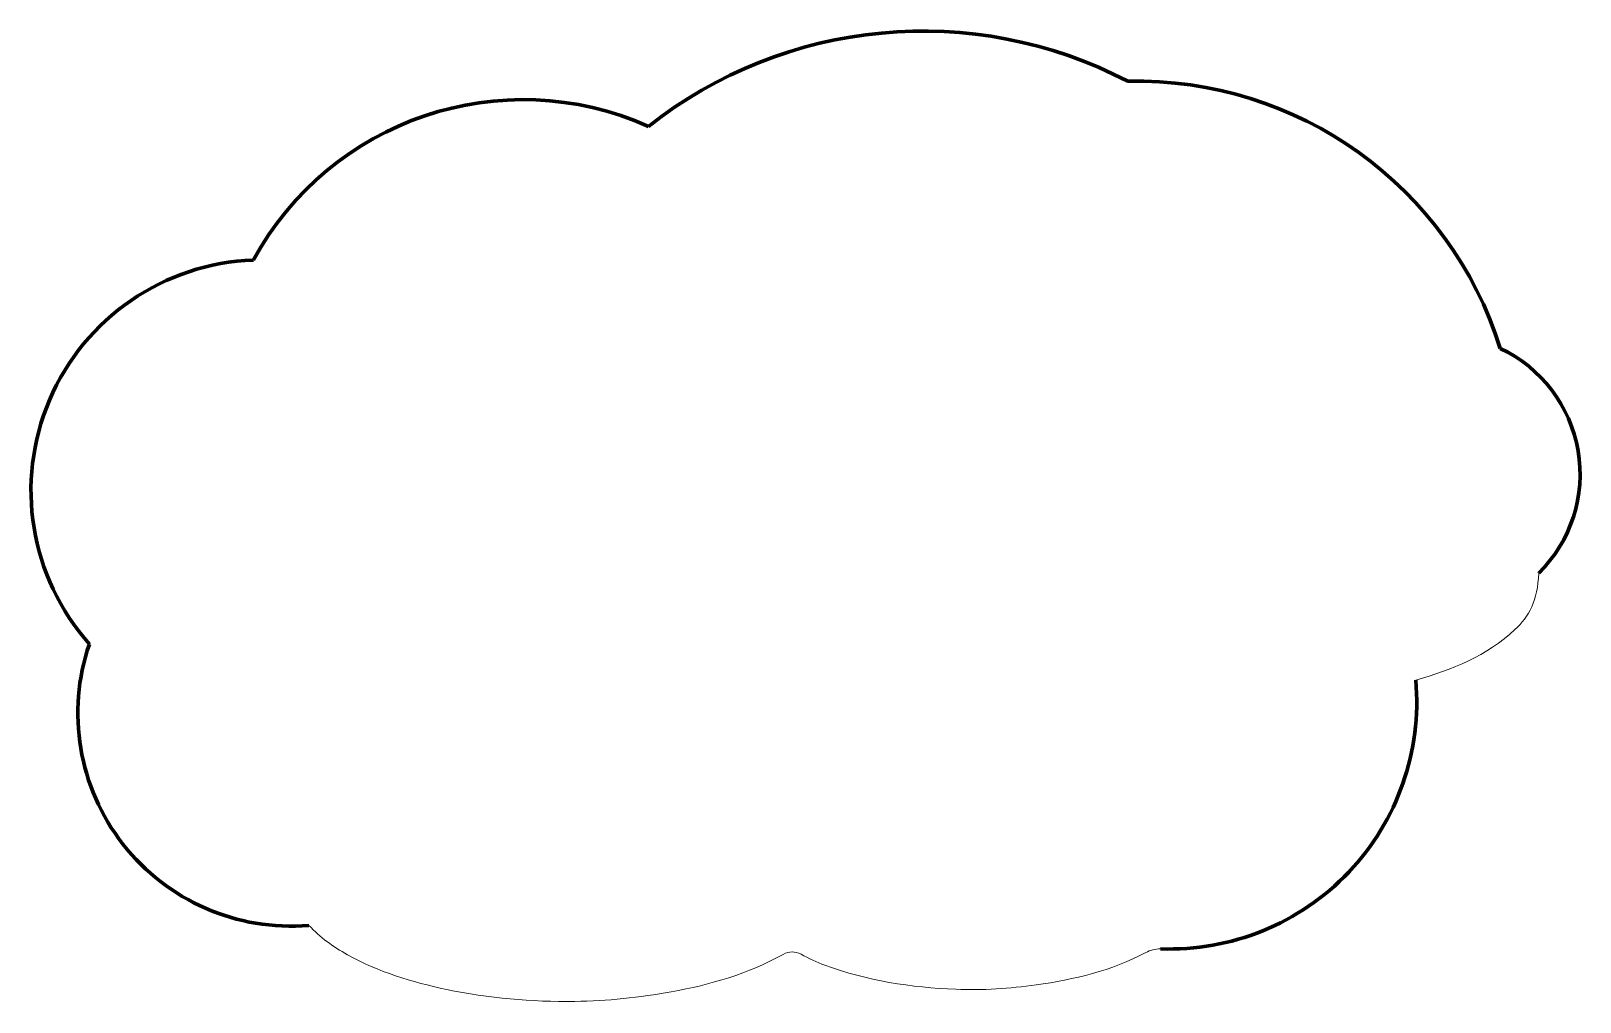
# Model space of a CAD drawing. Header units: inches. Extents: x 23.76 to 24.96, y 15.73 to 16.48.
import ezdxf

# ---------------------------------------------------------------- set-up
doc = ezdxf.new("R2010")
doc.units = ezdxf.units.IN
doc.header["$MEASUREMENT"] = 0
doc.layers.add('Layer 1', color=7, linetype='Continuous', lineweight=15)

msp = doc.modelspace()

# ---------------------------------------------------------------- linework, layer by layer
at = {"lineweight": 90}
for centre, radius, start, end in [((24.4484, 16.1416), 0.3418, 62.431, 128.3482), ((24.6136, 16.1507), 0.294, 17.3137, 91.3561), ((24.1396, 16.1931), 0.2373, 65.9394, 151.4386), ((23.9376, 16.1284), 0.1782, 92.0617, 221.7102), ((24.8486, 16.141), 0.1074, 314.6071, 64.8132), ((23.9602, 15.9565), 0.1646, 161.0918, 274.831), ((24.6389, 15.9651), 0.1909, 267.8679, 5.017)]:
    msp.add_arc(centre, radius, start, end, dxfattribs=at)
at = {"layer": 'Layer 1'}
for points, knots in [([(24.924, 16.0646), (24.9233, 16.0434), (24.9166, 16.031), (24.9057, 16.021), (24.8839, 16.0007), (24.857, 15.99), (24.829, 15.9818)], [0, 0, 0, 0, 1, 1, 1, 2, 2, 2, 2]), ([(24.6318, 15.7744), (24.6279, 15.7742), (24.6238, 15.7733), (24.6205, 15.7715), (24.594, 15.7574), (24.5653, 15.7507), (24.5358, 15.7465), (24.5152, 15.7436), (24.4945, 15.7423), (24.4738, 15.7431), (24.4391, 15.7444), (24.4052, 15.7498), (24.3725, 15.7617), (24.3663, 15.764), (24.3602, 15.767), (24.3542, 15.7701), (24.3495, 15.7725), (24.3452, 15.7727), (24.3404, 15.77), (24.3134, 15.7551), (24.2842, 15.7466), (24.254, 15.7412), (24.2294, 15.7367), (24.2046, 15.7341), (24.1794, 15.7337), (24.146, 15.7333), (24.113, 15.7362), (24.0804, 15.743), (24.0537, 15.7486), (24.0278, 15.7565), (24.0038, 15.7698), (23.9928, 15.776), (23.9826, 15.7832), (23.9741, 15.7925)], [7, 7, 7, 7, 8, 8, 8, 9, 9, 9, 10, 10, 10, 11, 11, 11, 12, 12, 12, 13, 13, 13, 14, 14, 14, 15, 15, 15, 16, 16, 16, 17, 17, 17, 18, 18, 18, 18])]:
    msp.add_open_spline(points, degree=3, knots=knots, dxfattribs=at)

doc.saveas('drawing.dxf')
